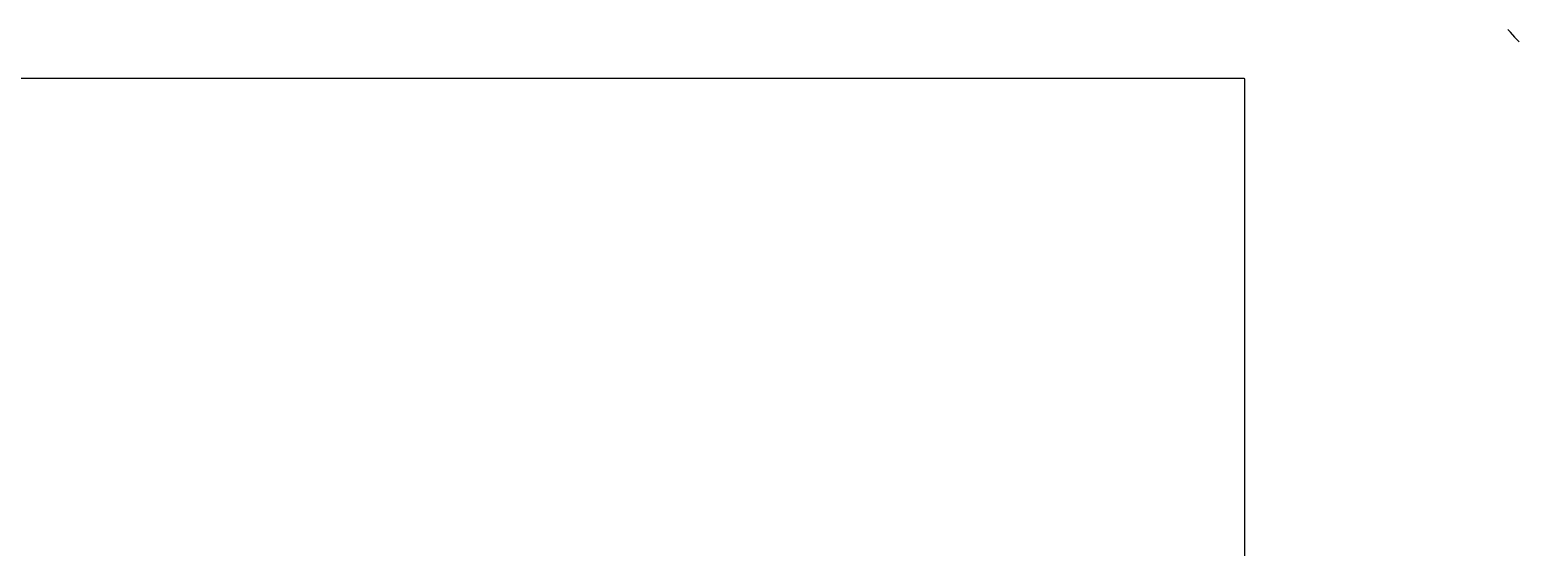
# Model space of a CAD drawing. Header units: millimetres. Extents: x 0 to 500, y 0 to 700.
# Drawn here: x 271.6 to 390.7, y 331.3 to 372.7 of the extents above; entities that cross this region are included whole.
import ezdxf

# ---------------------------------------------------------------- set-up
doc = ezdxf.new("R2010")
doc.units = ezdxf.units.MM
doc.layers.add('CORTE', color=1, linetype='Continuous')
doc.layers.add('GRABADO', color=5, linetype='Continuous')

msp = doc.modelspace()

# ---------------------------------------------------------------- linework, layer by layer
at = {"layer": 'CORTE'}
for points in [[(390.89, 371.77), (390.53, 372.13), (390.53, 372.14), (390.18, 372.55), (389.97, 372.76)], [(250.22, 368.87), (284.15, 368.87), (284.46, 368.87), (284.77, 368.87), (285.18, 368.87), (285.4, 368.87), (285.62, 368.87), (286.04, 368.87), (286.36, 368.87), (286.77, 368.87), (287.27, 368.87), (287.51, 368.87), (287.93, 368.87), (288.26, 368.87), (288.76, 368.87), (289.17, 368.87), (289.51, 368.87), (290.76, 368.87), (291.25, 368.87), (291.59, 368.87), (291.94, 368.87), (292.29, 368.87), (292.65, 368.87), (293.07, 368.87), (293.43, 368.87), (295.12, 368.87), (295.49, 368.87), (297.61, 368.87), (297.94, 368.87), (299.66, 368.87), (300.05, 368.87), (301.34, 368.87), (301.74, 368.87), (302.6, 368.87), (303.01, 368.87), (304.74, 368.87), (305.19, 368.87), (305.61, 368.87), (306.03, 368.87), (306.9, 368.87), (307.32, 368.87), (307.76, 368.87), (308.19, 368.87), (308.63, 368.87), (309.07, 368.87), (340.94, 368.87), (341.26, 368.87), (341.81, 368.87), (342.01, 368.87), (342.01, 368.87), (342.38, 368.87), (343.22, 368.87), (343.93, 368.87), (344.83, 368.87), (346.01, 368.87), (347.72, 368.87), (347.72, 368.87), (348.08, 368.87), (348.96, 368.87), (349.32, 368.87), (349.86, 368.87), (349.86, 368.87), (350.17, 368.87), (350.55, 368.87), (351.55, 368.87), (352.28, 368.87), (353.06, 368.87), (353.24, 368.87), (354.58, 368.87), (354.96, 368.87), (355.46, 368.87), (355.85, 368.87), (358.98, 368.87), (359.46, 368.87), (360.8, 368.87), (361.21, 368.87), (361.69, 368.87), (362.16, 368.87), (363.04, 368.87), (363.51, 368.87), (363.76, 368.87), (364.06, 368.87), (364.53, 368.87), (365.04, 368.87), (365.58, 368.87), (366.14, 368.87), (366.57, 368.87), (367.03, 368.87), (367.91, 368.87), (368.35, 368.87), (368.8, 368.87), (368.81, 368.87), (368.82, 368.87), (368.83, 368.86), (368.84, 368.86), (368.85, 368.85), (368.86, 368.84), (368.86, 368.83), (368.87, 368.82), (368.87, 368.81), (368.87, 368.8), (368.87, 322.93)]]:
    msp.add_lwpolyline(points, dxfattribs=at)
at = {"layer": 'GRABADO'}
msp.add_lwpolyline([(250.22, 368.87), (278.52, 368.87), (278.89, 368.87), (279.27, 368.87), (279.77, 368.87), (280.04, 368.87), (280.32, 368.87), (280.82, 368.87), (281.21, 368.87), (281.72, 368.87), (282.33, 368.87), (282.63, 368.87), (283.13, 368.87), (283.54, 368.87), (284.15, 368.87), (284.65, 368.87), (285.07, 368.87), (286.59, 368.87), (287.19, 368.87), (287.61, 368.87), (288.04, 368.87), (288.47, 368.87), (288.9, 368.87), (289.41, 368.87), (289.85, 368.87), (291.92, 368.87), (292.37, 368.87), (294.97, 368.87), (295.37, 368.87), (297.47, 368.87), (297.94, 368.87), (299.52, 368.87), (300.01, 368.87), (301.06, 368.87), (301.56, 368.87), (303.68, 368.87), (304.23, 368.87), (304.74, 368.87), (305.25, 368.87), (306.32, 368.87), (306.84, 368.87), (307.37, 368.87), (307.9, 368.87), (308.44, 368.87), (308.98, 368.87), (334.74, 368.87), (335.14, 368.87), (335.81, 368.87), (336.06, 368.87), (336.06, 368.87), (336.51, 368.87), (337.54, 368.87), (338.4, 368.87), (339.51, 368.87), (340.94, 368.87), (343.04, 368.87), (343.04, 368.87), (343.48, 368.87), (344.56, 368.87), (345, 368.87), (345.65, 368.87), (345.65, 368.87), (346.03, 368.87), (346.5, 368.87), (347.72, 368.87), (348.62, 368.87), (349.56, 368.87), (349.79, 368.87), (351.41, 368.87), (351.89, 368.87), (352.5, 368.87), (352.98, 368.87), (356.8, 368.87), (357.39, 368.87), (359.02, 368.87), (359.52, 368.87), (360.11, 368.87), (360.68, 368.87), (361.76, 368.87), (362.33, 368.87), (362.64, 368.87), (363, 368.87), (363.58, 368.87), (364.2, 368.87), (364.86, 368.87), (365.55, 368.87), (366.08, 368.87), (366.63, 368.87), (367.71, 368.87), (368.25, 368.87), (368.8, 368.87), (368.82, 368.87), (368.83, 368.86), (368.84, 368.86), (368.85, 368.85), (368.86, 368.84), (368.86, 368.83), (368.87, 368.82), (368.87, 368.8), (368.87, 328.55)], dxfattribs=at)

doc.saveas('drawing.dxf')
